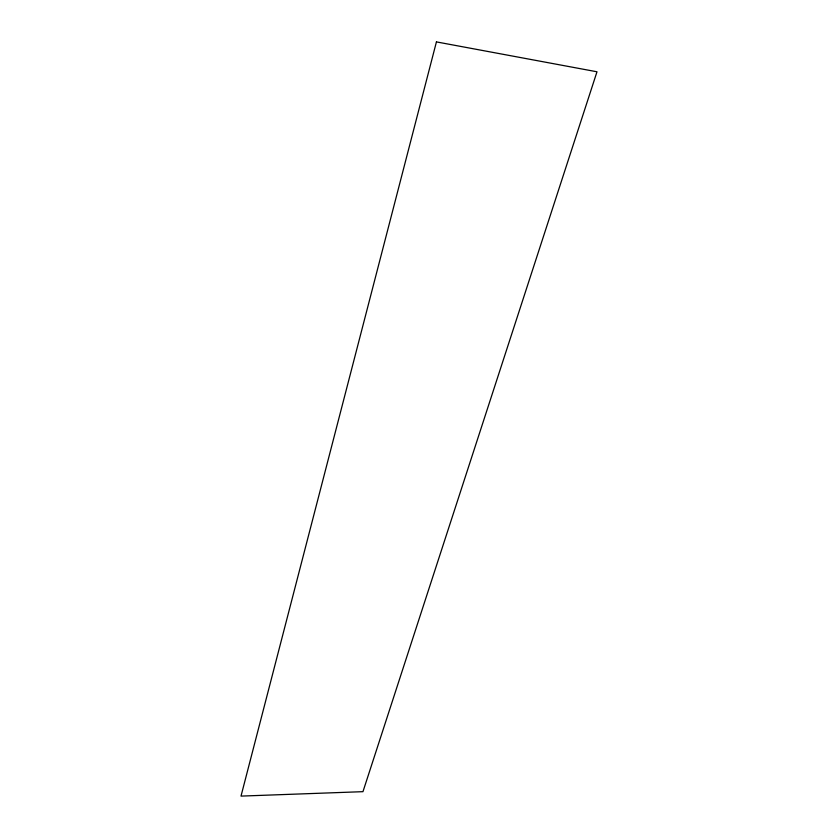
<?xml version="1.0" encoding="UTF-8"?>
<svg xmlns="http://www.w3.org/2000/svg" width="838" height="838" viewBox="0 0 838 838"><rect width="100%" height="100%" fill="white"/><g stroke="black" fill="none" stroke-linecap="round" stroke-linejoin="round"><path stroke-width="1.26" d="M436.43 41.9L241.009 796.1L362.959 791.669L596.991 71.785L436.43 41.9"/></g></svg>
